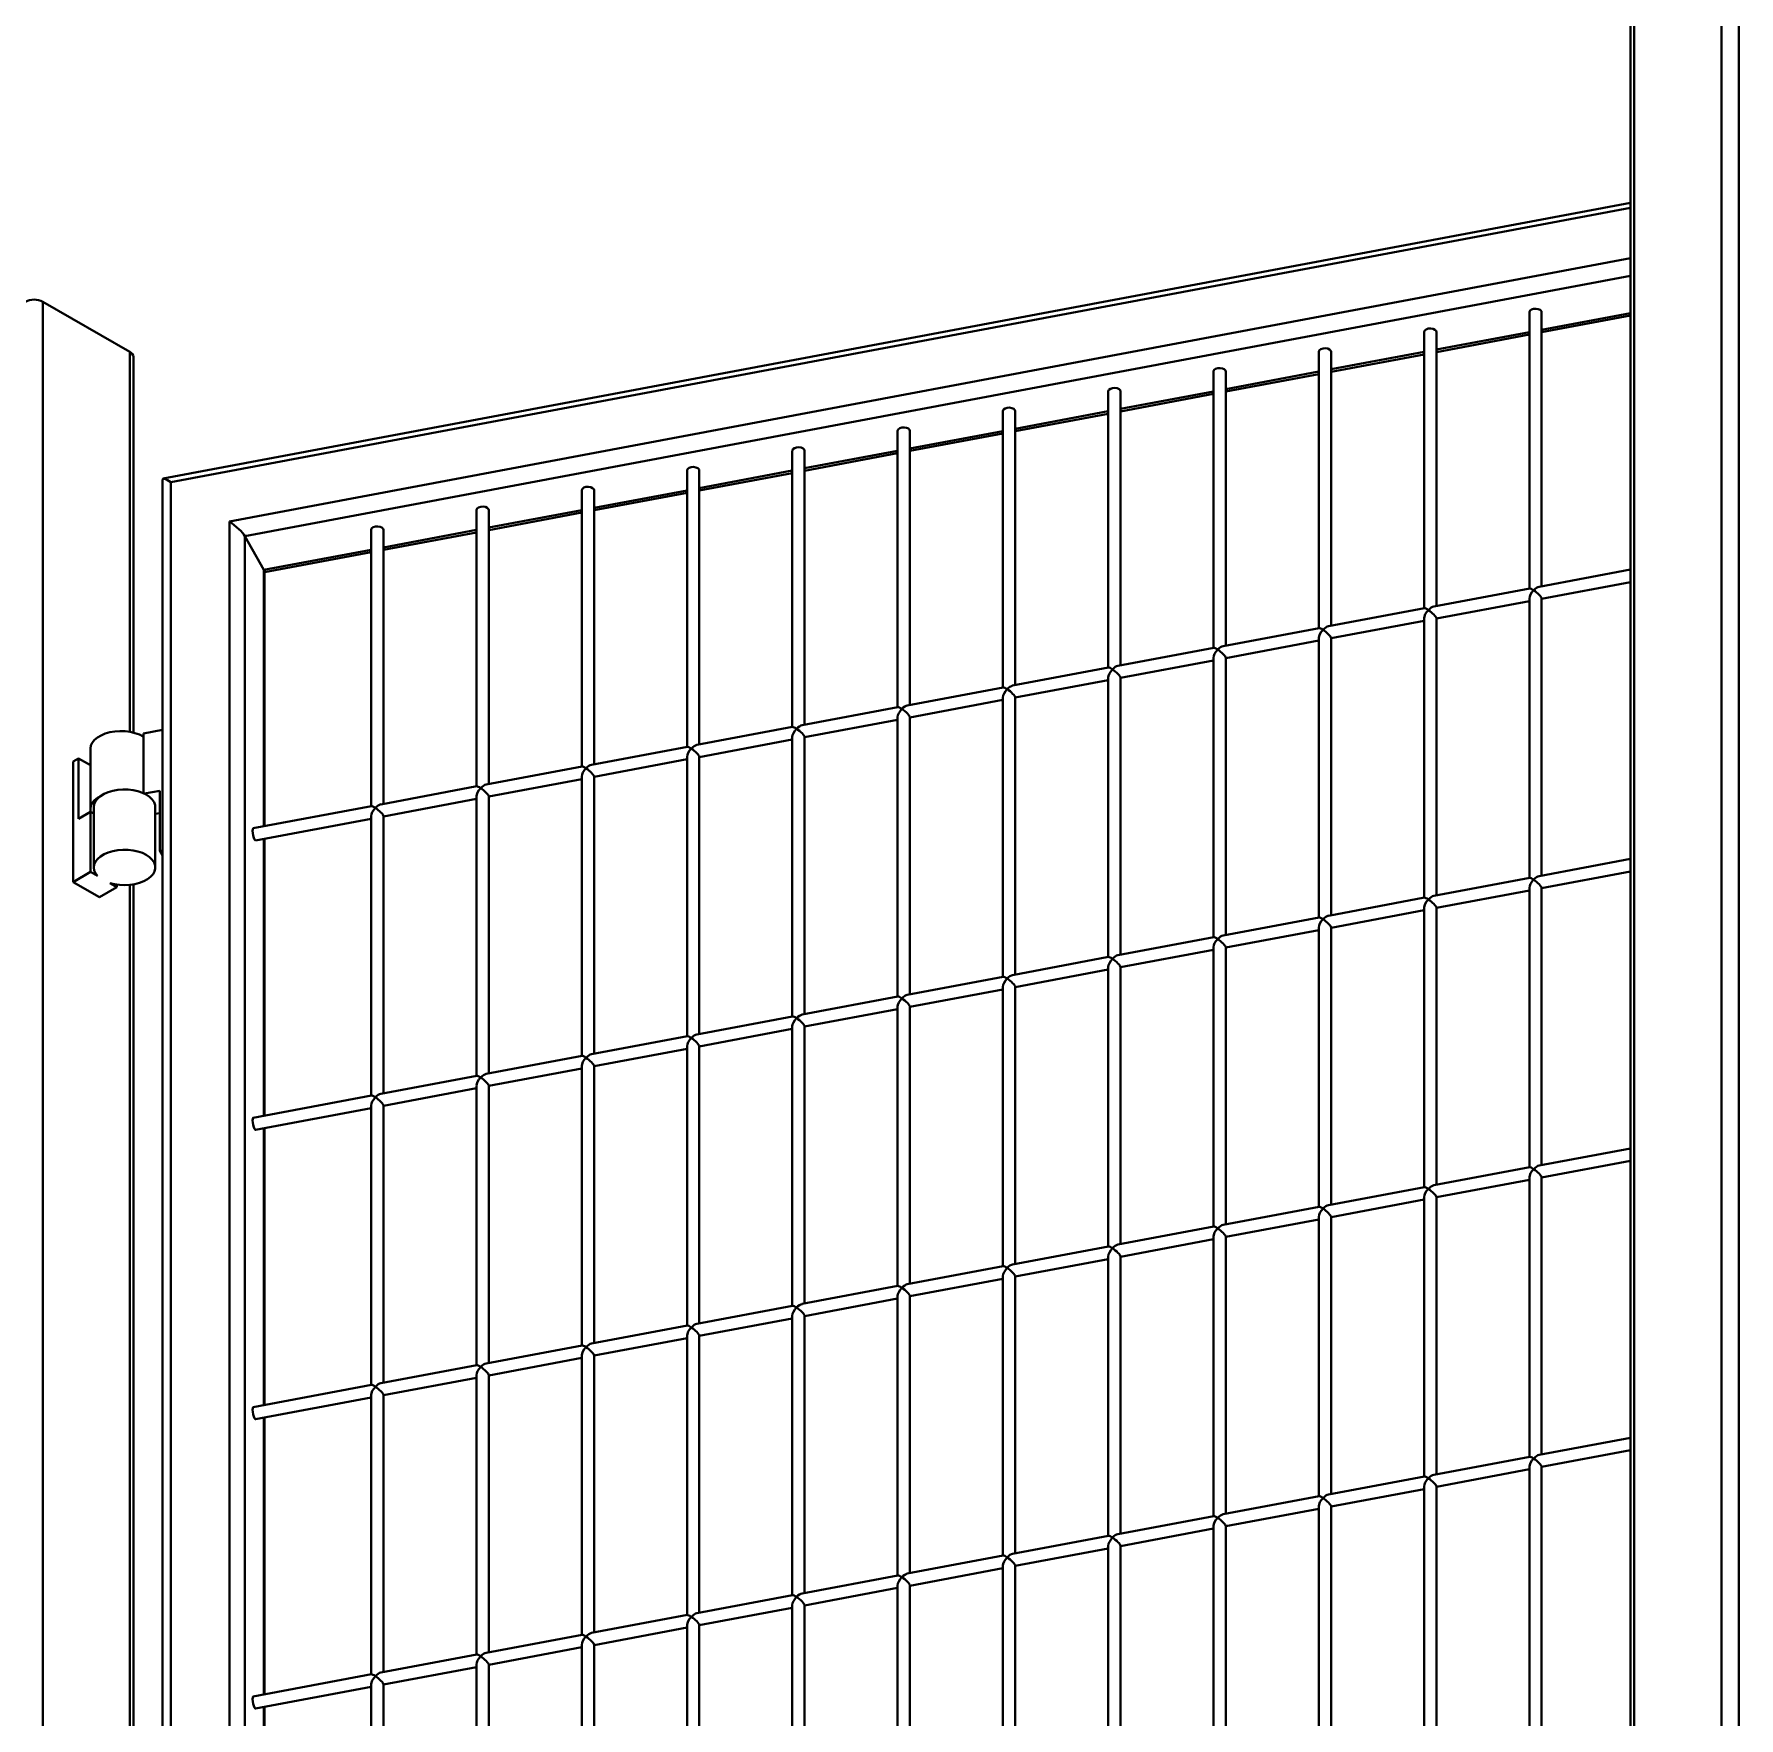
# Model space of a CAD drawing. Header units: millimetres. Extents: x 0 to 297, y 0 to 210.
# Drawn here: x 219.62 to 226.55, y 87.62 to 94.46 of the extents above; entities that cross this region are included whole.
import ezdxf

# ---------------------------------------------------------------- set-up
doc = ezdxf.new("R2010")
doc.units = ezdxf.units.MM
doc.layers.add('轮廓实线层', color=7, linetype='Continuous', lineweight=40)

msp = doc.modelspace()

# ---------------------------------------------------------------- linework, layer by layer
at = {"layer": '轮廓实线层', "color": 7, "linetype": 'Continuous', "lineweight": 40}
for p, q in [((226.1061, 96.8732), (226.1061, 81.0996)), ((226.1061, 93.7766), (220.1431, 92.6563)), ((219.6542, 93.3753), (220.0078, 93.1712)), ((225.6957, 93.3324), (225.6957, 92.21)), ((225.7457, 92.2194), (225.7457, 93.3324)), ((225.7457, 93.2512), (226.1061, 93.3189)), ((225.2678, 93.252), (225.2678, 92.1296)), ((225.3178, 92.139), (225.3178, 93.252)), ((225.3178, 93.1708), (225.6957, 93.2418)), ((220.0224, 91.6246), (220.0224, 93.1508)), ((224.8399, 93.1716), (224.8399, 92.0492)), ((224.8899, 92.0586), (224.8899, 93.1716)), ((224.8899, 93.0904), (225.2678, 93.1614)), ((224.4119, 93.0913), (224.4119, 91.9688)), ((224.4619, 91.9782), (224.4619, 93.0913)), ((224.4619, 93.01), (224.8399, 93.081)), ((223.984, 93.0109), (223.984, 91.8884)), ((224.034, 91.8978), (224.034, 93.0109)), ((224.034, 92.9296), (224.4119, 93.0006)), ((223.5561, 92.9305), (223.5561, 91.8081)), ((223.6061, 91.8175), (223.6061, 92.9305)), ((223.6061, 92.8492), (223.984, 92.9202)), ((223.1282, 92.8501), (223.1282, 91.7277)), ((223.1782, 91.7371), (223.1782, 92.8501)), ((223.1782, 92.7689), (223.5561, 92.8398)), ((222.7003, 92.7697), (222.7003, 91.6473)), ((222.7503, 91.6567), (222.7503, 92.7697)), ((222.7503, 92.6885), (223.1282, 92.7595)), ((220.1405, 92.6532), (220.1405, 77.9594)), ((220.175, 92.6418), (220.175, 78.0257)), ((222.2724, 92.6893), (222.2724, 91.5669)), ((222.3224, 91.5763), (222.3224, 92.6893)), ((222.3224, 92.6081), (222.7003, 92.6791)), ((221.8445, 92.6089), (221.8445, 91.4865)), ((221.8945, 91.4959), (221.8945, 92.6089)), ((221.8945, 92.5277), (222.2724, 92.5987)), ((221.4166, 92.5285), (221.4166, 91.4061)), ((221.4666, 91.4155), (221.4666, 92.5285)), ((221.4666, 92.4473), (221.8445, 92.5183)), ((220.4127, 78.2745), (220.4127, 92.4823)), ((220.9887, 92.4481), (220.9887, 91.3257)), ((221.0387, 91.3351), (221.0387, 92.4481)), ((221.0387, 92.3669), (221.4166, 92.4379)), ((220.4757, 92.423), (220.5531, 92.2857)), ((220.5556, 92.2762), (220.9887, 92.3575)), ((226.1061, 92.2871), (225.7351, 92.2174)), ((220.5556, 91.2444), (220.5556, 92.2788)), ((225.7457, 92.1685), (226.1061, 92.2362)), ((225.697, 92.2103), (225.3072, 92.137)), ((225.3178, 92.0881), (225.6957, 92.1591)), ((225.6957, 92.1699), (225.6957, 91.0342)), ((225.7457, 91.0436), (225.7457, 92.1699)), ((225.2691, 92.1299), (224.8793, 92.0566)), ((225.2678, 92.0895), (225.2678, 90.9538)), ((225.3178, 90.9632), (225.3178, 92.0895)), ((224.8412, 92.0495), (224.4514, 91.9763)), ((224.8899, 92.0077), (225.2678, 92.0787)), ((224.4133, 91.9691), (224.0235, 91.8959)), ((224.4619, 91.9274), (224.8399, 91.9984)), ((224.8399, 92.0091), (224.8399, 90.8734)), ((224.8899, 90.8828), (224.8899, 92.0091)), ((223.9853, 91.8887), (223.5956, 91.8155)), ((224.034, 91.847), (224.4119, 91.918)), ((224.4119, 91.9287), (224.4119, 90.793)), ((224.4619, 90.8024), (224.4619, 91.9287)), ((223.5574, 91.8083), (223.1677, 91.7351)), ((223.6061, 91.7666), (223.984, 91.8376)), ((223.984, 91.8483), (223.984, 90.7126)), ((224.034, 90.722), (224.034, 91.8483)), ((223.1782, 91.6862), (223.5561, 91.7572)), ((223.5561, 91.7679), (223.5561, 90.6322)), ((223.6061, 90.6416), (223.6061, 91.7679)), ((223.1295, 91.7279), (222.7398, 91.6547)), ((222.7503, 91.6058), (223.1282, 91.6768)), ((223.1282, 91.6875), (223.1282, 90.5519)), ((223.1782, 90.5612), (223.1782, 91.6875)), ((220.1405, 91.6356), (220.0633, 91.6211)), ((220.0633, 91.6211), (220.0633, 91.3786)), ((222.7016, 91.6475), (222.3119, 91.5743)), ((222.3224, 91.5254), (222.7003, 91.5964)), ((222.7003, 91.6071), (222.7003, 90.4715)), ((222.7503, 90.4809), (222.7503, 91.6071)), ((219.8474, 91.5585), (219.8474, 91.3135)), ((222.2737, 91.5671), (221.8839, 91.4939)), ((222.2724, 91.5267), (222.2724, 90.3911)), ((222.3224, 90.4005), (222.3224, 91.5267)), ((219.7992, 91.5197), (219.7779, 91.5074)), ((219.7779, 91.5074), (219.7779, 91.0175)), ((219.7992, 91.2747), (219.7992, 91.5197)), ((219.7992, 91.5197), (219.8474, 91.4918)), ((221.8458, 91.4868), (221.456, 91.4135)), ((221.8945, 91.445), (222.2724, 91.516)), ((220.0671, 91.3768), (220.1299, 91.3886)), ((220.1299, 91.3886), (220.1299, 91.1437)), ((221.4179, 91.4064), (221.0281, 91.3331)), ((221.4666, 91.3646), (221.8445, 91.4356)), ((221.8445, 91.4464), (221.8445, 90.3107)), ((221.8945, 90.3201), (221.8945, 91.4464)), ((219.8615, 91.3217), (219.8615, 91.0767)), ((220.1115, 91.0767), (220.1115, 91.3217)), ((220.99, 91.326), (220.5098, 91.2358)), ((221.0387, 91.2842), (221.4166, 91.3552)), ((221.4166, 91.366), (221.4166, 90.2303)), ((221.4666, 90.2397), (221.4666, 91.366)), ((219.8487, 91.3033), (219.7992, 91.2747)), ((219.8487, 91.0583), (219.8487, 91.3033)), ((219.8487, 91.3033), (219.8615, 91.2959)), ((220.1115, 91.2941), (220.1299, 91.2976)), ((220.519, 91.1866), (220.9887, 91.2749)), ((220.9887, 91.2856), (220.9887, 90.1499)), ((221.0387, 90.1593), (221.0387, 91.2856)), ((220.5556, 90.0685), (220.5556, 91.1935)), ((220.1299, 91.1437), (220.1405, 91.1457)), ((220.1299, 91.1437), (220.1405, 91.1249)), ((226.1061, 91.1113), (225.7351, 91.0416)), ((219.7779, 91.0175), (219.8487, 91.0583)), ((219.8487, 91.0583), (219.8769, 91.042)), ((225.7457, 90.9927), (226.1061, 91.0604)), ((219.7779, 91.0175), (219.884, 90.9563)), ((219.884, 90.9563), (219.9547, 90.9971)), ((219.9264, 91.0134), (219.9547, 90.9971)), ((219.9547, 90.9971), (219.9547, 91.0069)), ((220.0224, 79.3765), (220.0224, 91.0076)), ((225.697, 91.0344), (225.3072, 90.9612)), ((225.3178, 90.9123), (225.6957, 90.9833)), ((225.6957, 90.994), (225.6957, 89.8584)), ((225.7457, 89.8678), (225.7457, 90.994)), ((225.2691, 90.954), (224.8793, 90.8808)), ((224.8899, 90.8319), (225.2678, 90.9029)), ((225.2678, 90.9136), (225.2678, 89.778)), ((225.3178, 89.7874), (225.3178, 90.9136)), ((224.8412, 90.8737), (224.4514, 90.8004)), ((224.8399, 90.8333), (224.8399, 89.6976)), ((224.8899, 89.707), (224.8899, 90.8333)), ((224.4133, 90.7933), (224.0235, 90.72)), ((224.4619, 90.7515), (224.8399, 90.8225)), ((223.9853, 90.7129), (223.5956, 90.6397)), ((224.034, 90.6711), (224.4119, 90.7421)), ((224.4119, 90.7529), (224.4119, 89.6172)), ((224.4619, 89.6266), (224.4619, 90.7529)), ((223.5574, 90.6325), (223.1677, 90.5593)), ((223.6061, 90.5908), (223.984, 90.6618)), ((223.984, 90.6725), (223.984, 89.5368)), ((224.034, 89.5462), (224.034, 90.6725)), ((223.1782, 90.5104), (223.5561, 90.5814)), ((223.5561, 90.5921), (223.5561, 89.4564)), ((223.6061, 89.4658), (223.6061, 90.5921)), ((223.1295, 90.5521), (222.7398, 90.4789)), ((222.7503, 90.43), (223.1282, 90.501)), ((223.1282, 90.5117), (223.1282, 89.376)), ((223.1782, 89.3854), (223.1782, 90.5117)), ((222.7016, 90.4717), (222.3119, 90.3985)), ((222.3224, 90.3496), (222.7003, 90.4206)), ((222.7003, 90.4313), (222.7003, 89.2956)), ((222.7503, 89.305), (222.7503, 90.4313)), ((222.2737, 90.3913), (221.8839, 90.3181)), ((222.2724, 90.3509), (222.2724, 89.2153)), ((222.3224, 89.2246), (222.3224, 90.3509)), ((221.8458, 90.3109), (221.456, 90.2377)), ((221.8945, 90.2692), (222.2724, 90.3402)), ((221.4179, 90.2305), (221.0281, 90.1573)), ((221.4666, 90.1888), (221.8445, 90.2598)), ((221.8445, 90.2705), (221.8445, 89.1349)), ((221.8945, 89.1443), (221.8945, 90.2705)), ((220.99, 90.1502), (220.5098, 90.06)), ((221.0387, 90.1084), (221.4166, 90.1794)), ((221.4166, 90.1901), (221.4166, 89.0545)), ((221.4666, 89.0639), (221.4666, 90.1901)), ((220.519, 90.0108), (220.9887, 90.099)), ((220.9887, 90.1098), (220.9887, 88.9741)), ((221.0387, 88.9835), (221.0387, 90.1098)), ((220.5556, 88.8927), (220.5556, 90.0177)), ((226.1061, 89.9355), (225.7351, 89.8658)), ((225.7457, 89.8169), (226.1061, 89.8846)), ((225.697, 89.8586), (225.3072, 89.7854)), ((225.3178, 89.7365), (225.6957, 89.8075)), ((225.6957, 89.8182), (225.6957, 88.6825)), ((225.7457, 88.6919), (225.7457, 89.8182)), ((225.2691, 89.7782), (224.8793, 89.705)), ((224.8899, 89.6561), (225.2678, 89.7271)), ((225.2678, 89.7378), (225.2678, 88.6022)), ((225.3178, 88.6116), (225.3178, 89.7378)), ((224.8412, 89.6978), (224.4514, 89.6246)), ((224.8399, 89.6574), (224.8399, 88.5218)), ((224.8899, 88.5312), (224.8899, 89.6574)), ((224.4133, 89.6174), (224.0235, 89.5442)), ((224.4619, 89.5757), (224.8399, 89.6467)), ((223.9853, 89.5371), (223.5956, 89.4638)), ((224.034, 89.4953), (224.4119, 89.5663)), ((224.4119, 89.577), (224.4119, 88.4414)), ((224.4619, 88.4508), (224.4619, 89.577)), ((223.5574, 89.4567), (223.1677, 89.3834)), ((223.6061, 89.4149), (223.984, 89.4859)), ((223.984, 89.4967), (223.984, 88.361)), ((224.034, 88.3704), (224.034, 89.4967)), ((223.1782, 89.3346), (223.5561, 89.4055)), ((223.5561, 89.4163), (223.5561, 88.2806)), ((223.6061, 88.29), (223.6061, 89.4163)), ((223.1295, 89.3763), (222.7398, 89.3031)), ((222.7503, 89.2542), (223.1282, 89.3252)), ((223.1282, 89.3359), (223.1282, 88.2002)), ((223.1782, 88.2096), (223.1782, 89.3359)), ((222.7016, 89.2959), (222.3119, 89.2227)), ((222.3224, 89.1738), (222.7003, 89.2448)), ((222.7003, 89.2555), (222.7003, 88.1198)), ((222.7503, 88.1292), (222.7503, 89.2555)), ((222.2737, 89.2155), (221.8839, 89.1423)), ((222.2724, 89.1751), (222.2724, 88.0394)), ((222.3224, 88.0488), (222.3224, 89.1751)), ((221.8458, 89.1351), (221.456, 89.0619)), ((221.8945, 89.0934), (222.2724, 89.1644)), ((221.4179, 89.0547), (221.0281, 88.9815)), ((221.4666, 89.013), (221.8445, 89.084)), ((221.8445, 89.0947), (221.8445, 87.959)), ((221.8945, 87.9684), (221.8945, 89.0947)), ((220.99, 88.9743), (220.5098, 88.8841)), ((221.0387, 88.9326), (221.4166, 89.0036)), ((221.4166, 89.0143), (221.4166, 87.8787)), ((221.4666, 87.8881), (221.4666, 89.0143)), ((220.519, 88.835), (220.9887, 88.9232)), ((220.9887, 88.9339), (220.9887, 87.7983)), ((221.0387, 87.8077), (221.0387, 88.9339)), ((220.5556, 87.7169), (220.5556, 88.8419)), ((226.1061, 88.7597), (225.7351, 88.69)), ((225.7457, 88.6411), (226.1061, 88.7088)), ((225.697, 88.6828), (225.3072, 88.6096)), ((225.3178, 88.5607), (225.6957, 88.6317)), ((225.6957, 88.6424), (225.6957, 87.5067)), ((225.7457, 87.5161), (225.7457, 88.6424)), ((225.2691, 88.6024), (224.8793, 88.5292)), ((224.8899, 88.4803), (225.2678, 88.5513)), ((225.2678, 88.562), (225.2678, 87.4263)), ((225.3178, 87.4357), (225.3178, 88.562)), ((224.8412, 88.522), (224.4514, 88.4488)), ((224.8399, 88.4816), (224.8399, 87.346)), ((224.8899, 87.3553), (224.8899, 88.4816)), ((224.4133, 88.4416), (224.0235, 88.3684)), ((224.4619, 88.3999), (224.8399, 88.4709)), ((223.9853, 88.3612), (223.5956, 88.288)), ((224.034, 88.3195), (224.4119, 88.3905)), ((224.4119, 88.4012), (224.4119, 87.2656)), ((224.4619, 87.275), (224.4619, 88.4012)), ((223.5574, 88.2808), (223.1677, 88.2076)), ((223.6061, 88.2391), (223.984, 88.3101)), ((223.984, 88.3208), (223.984, 87.1852)), ((224.034, 87.1946), (224.034, 88.3208)), ((223.1295, 88.2005), (222.7398, 88.1272)), ((223.1782, 88.1587), (223.5561, 88.2297)), ((223.5561, 88.2405), (223.5561, 87.1048)), ((223.6061, 87.1142), (223.6061, 88.2405)), ((222.7503, 88.0783), (223.1282, 88.1493)), ((223.1282, 88.1601), (223.1282, 87.0244)), ((223.1782, 87.0338), (223.1782, 88.1601)), ((222.7016, 88.1201), (222.3119, 88.0469)), ((222.3224, 87.998), (222.7003, 88.069)), ((222.7003, 88.0797), (222.7003, 86.944)), ((222.7503, 86.9534), (222.7503, 88.0797)), ((222.2737, 88.0397), (221.8839, 87.9665)), ((222.2724, 87.9993), (222.2724, 86.8636)), ((222.3224, 86.873), (222.3224, 87.9993)), ((221.8458, 87.9593), (221.456, 87.8861)), ((221.8945, 87.9176), (222.2724, 87.9886)), ((221.4179, 87.8789), (221.0281, 87.8057)), ((221.4666, 87.8372), (221.8445, 87.9082)), ((221.8445, 87.9189), (221.8445, 86.7832)), ((221.8945, 86.7926), (221.8945, 87.9189)), ((220.99, 87.7985), (220.5098, 87.7083)), ((221.0387, 87.7568), (221.4166, 87.8278)), ((221.4166, 87.8385), (221.4166, 86.7028)), ((221.4666, 86.7122), (221.4666, 87.8385)), ((220.519, 87.6592), (220.9887, 87.7474)), ((220.9887, 87.7581), (220.9887, 86.6225)), ((221.0387, 86.6318), (221.0387, 87.7581)), ((220.5556, 86.5411), (220.5556, 87.666))]:
    msp.add_line(p, q, dxfattribs=at)
at = {"layer": '轮廓实线层', "color": 8, "linetype": 'Continuous', "lineweight": 40}
for p, q in [((226.121, 96.8646), (226.121, 81.1081)), ((226.4766, 81.311), (226.4766, 96.6593)), ((226.5473, 96.6185), (226.5473, 81.3136)), ((226.1061, 93.756), (220.175, 92.6418)), ((220.4127, 92.4823), (226.1061, 93.5519)), ((226.1061, 93.4807), (220.4757, 92.423)), ((219.6542, 93.3753), (219.6542, 77.2894)), ((225.7457, 93.2612), (226.1061, 93.3289)), ((225.3178, 93.1808), (225.6957, 93.2518)), ((220.0078, 91.6277), (220.0078, 93.1712)), ((224.8899, 93.1005), (225.2678, 93.1714)), ((224.4619, 93.0201), (224.8399, 93.0911)), ((224.034, 92.9397), (224.4119, 93.0107)), ((223.6061, 92.8593), (223.984, 92.9303)), ((223.1782, 92.7789), (223.5561, 92.8499)), ((222.7503, 92.6985), (223.1282, 92.7695)), ((222.3224, 92.6181), (222.7003, 92.6891)), ((221.8945, 92.5377), (222.2724, 92.6087)), ((221.4666, 92.4573), (221.8445, 92.5283)), ((221.0387, 92.377), (221.4166, 92.448)), ((220.4757, 92.423), (220.4757, 78.3069)), ((220.5531, 92.2857), (220.9887, 92.3676)), ((220.5531, 91.2439), (220.5531, 92.2857)), ((220.5531, 90.0681), (220.5531, 91.193)), ((220.0078, 79.3796), (220.0078, 91.0056)), ((220.5531, 88.8923), (220.5531, 90.0172)), ((220.5531, 87.7164), (220.5531, 88.8414)), ((220.5531, 86.5406), (220.5531, 87.6656))]:
    msp.add_line(p, q, dxfattribs=at)
at = {"layer": '轮廓实线层', "color": 7, "linetype": 'Continuous', "lineweight": 40, "flags": 128}
for points in [[(225.7457, 93.3324), (225.7445, 93.3369), (225.7397, 93.3418), (225.732, 93.3453), (225.7226, 93.3468), (225.7129, 93.3461), (225.7044, 93.3434), (225.6984, 93.339), (225.6958, 93.3335), (225.6957, 93.3324)], [(225.3178, 93.252), (225.3165, 93.2565), (225.3118, 93.2614), (225.3041, 93.2649), (225.2947, 93.2664), (225.285, 93.2658), (225.2765, 93.263), (225.2705, 93.2586), (225.2678, 93.2532), (225.2678, 93.252)], [(224.8899, 93.1716), (224.8886, 93.1761), (224.8839, 93.181), (224.8762, 93.1845), (224.8668, 93.186), (224.8571, 93.1854), (224.8486, 93.1826), (224.8426, 93.1782), (224.8399, 93.1728), (224.8399, 93.1716)], [(224.4619, 93.0913), (224.4607, 93.0957), (224.456, 93.1006), (224.4483, 93.1041), (224.4389, 93.1056), (224.4292, 93.105), (224.4207, 93.1022), (224.4147, 93.0978), (224.412, 93.0924), (224.4119, 93.0913)], [(224.034, 93.0109), (224.0328, 93.0153), (224.028, 93.0202), (224.0204, 93.0237), (224.011, 93.0253), (224.0013, 93.0246), (223.9928, 93.0218), (223.9868, 93.0174), (223.9841, 93.012), (223.984, 93.0109)], [(223.6061, 92.9305), (223.6049, 92.9349), (223.6001, 92.9399), (223.5925, 92.9433), (223.5831, 92.9449), (223.5734, 92.9442), (223.5649, 92.9414), (223.5588, 92.937), (223.5562, 92.9316), (223.5561, 92.9305)], [(223.1782, 92.8501), (223.177, 92.8546), (223.1722, 92.8595), (223.1646, 92.8629), (223.1552, 92.8645), (223.1455, 92.8638), (223.137, 92.8611), (223.1309, 92.8566), (223.1283, 92.8512), (223.1282, 92.8501)], [(222.7503, 92.7697), (222.7491, 92.7742), (222.7443, 92.7791), (222.7366, 92.7826), (222.7273, 92.7841), (222.7176, 92.7834), (222.7091, 92.7807), (222.703, 92.7762), (222.7004, 92.7708), (222.7003, 92.7697)], [(222.3224, 92.6893), (222.3212, 92.6938), (222.3164, 92.6987), (222.3087, 92.7022), (222.2993, 92.7037), (222.2897, 92.703), (222.2811, 92.7003), (222.2751, 92.6959), (222.2725, 92.6904), (222.2724, 92.6893)], [(221.8945, 92.6089), (221.8932, 92.6134), (221.8885, 92.6183), (221.8808, 92.6218), (221.8714, 92.6233), (221.8617, 92.6226), (221.8532, 92.6199), (221.8472, 92.6155), (221.8446, 92.61), (221.8445, 92.6089)], [(221.4666, 92.5285), (221.4653, 92.533), (221.4606, 92.5379), (221.4529, 92.5414), (221.4435, 92.5429), (221.4338, 92.5423), (221.4253, 92.5395), (221.4193, 92.5351), (221.4166, 92.5297), (221.4166, 92.5285)], [(221.0387, 92.4481), (221.0374, 92.4526), (221.0327, 92.4575), (221.025, 92.461), (221.0156, 92.4625), (221.0059, 92.4619), (220.9974, 92.4591), (220.9914, 92.4547), (220.9887, 92.4493), (220.9887, 92.4481)], [(219.8474, 91.5585), (219.8474, 91.56), (219.8496, 91.5721), (219.8553, 91.5837), (219.8643, 91.5947), (219.8763, 91.6046), (219.891, 91.6133), (219.9081, 91.6203), (219.9269, 91.6257), (219.947, 91.6291), (219.9679, 91.6306), (219.9888, 91.63), (220.0093, 91.6274), (220.0288, 91.6229), (220.0467, 91.6165), (220.0624, 91.6085), (220.0633, 91.608)], [(219.8615, 91.3217), (219.8615, 91.3219), (219.8634, 91.3339), (219.8687, 91.3457), (219.8773, 91.3567), (219.889, 91.3668), (219.9034, 91.3756), (219.9202, 91.3828), (219.9389, 91.3884), (219.9589, 91.392), (219.9797, 91.3937), (220.0006, 91.3934), (220.0212, 91.391), (220.0408, 91.3867), (220.0589, 91.3805), (220.0749, 91.3727), (220.0885, 91.3634), (220.0991, 91.353), (220.1066, 91.3417), (220.1107, 91.3298), (220.1115, 91.3217)], [(219.8487, 91.3033), (219.8474, 91.3151), (219.8496, 91.3271), (219.8553, 91.3388), (219.8643, 91.3497), (219.8763, 91.3597), (219.891, 91.3683), (219.8914, 91.3685)], [(220.5098, 91.2358), (220.509, 91.2353), (220.5073, 91.2317), (220.5067, 91.2249), (220.5073, 91.2161), (220.509, 91.2065), (220.5115, 91.1976), (220.5144, 91.1908), (220.5174, 91.1871), (220.519, 91.1866)], [(219.8769, 91.042), (219.8684, 91.0531), (219.8632, 91.0648), (219.8615, 91.0769), (219.8634, 91.089), (219.8687, 91.1007), (219.8773, 91.1118), (219.889, 91.1218), (219.9034, 91.1306), (219.9202, 91.1379), (219.9389, 91.1434), (219.9589, 91.1471), (219.9797, 91.1488), (220.0006, 91.1484), (220.0212, 91.146), (220.0408, 91.1417), (220.0589, 91.1356), (220.0749, 91.1277), (220.0885, 91.1185), (220.0991, 91.108), (220.1066, 91.0967), (220.1107, 91.0848), (220.1114, 91.0727), (220.1084, 91.0607), (220.1021, 91.0492), (220.0925, 91.0384), (220.0799, 91.0287), (220.0647, 91.0204), (220.0472, 91.0136), (220.0281, 91.0087), (220.0078, 91.0056), (219.9869, 91.0046), (219.966, 91.0055), (219.9456, 91.0085), (219.9264, 91.0134)], [(220.5098, 90.06), (220.509, 90.0595), (220.5073, 90.0559), (220.5067, 90.0491), (220.5073, 90.0402), (220.509, 90.0307), (220.5115, 90.0218), (220.5144, 90.015), (220.5174, 90.0113), (220.519, 90.0108)], [(220.5098, 88.8841), (220.509, 88.8837), (220.5073, 88.8801), (220.5067, 88.8733), (220.5073, 88.8644), (220.509, 88.8548), (220.5115, 88.846), (220.5144, 88.8391), (220.5174, 88.8355), (220.519, 88.835)], [(220.5098, 87.7083), (220.509, 87.7079), (220.5073, 87.7042), (220.5067, 87.6975), (220.5073, 87.6886), (220.509, 87.679), (220.5115, 87.6701), (220.5144, 87.6633), (220.5174, 87.6596), (220.519, 87.6592)]]:
    msp.add_lwpolyline(points, dxfattribs=at)
at = {"layer": '轮廓实线层', "color": 7, "linetype": 'Continuous', "lineweight": 40}
for centre, radius, start, end in [((219.6188, 93.307), 0.0769, 62.61002, 117.38993), ((219.9974, 93.1483), 0.0251, 5.69568, 65.62373)]:
    msp.add_arc(centre, radius, start, end, dxfattribs=at)
for centre, major_axis, ratio, start_param, end_param in [((220.1905, 92.6143), (0.0493, -0.0409), 0.19743, 2.047763, 3.303945), ((220.4282, 92.4549), (0.0493, -0.0409), 0.19743, 0.476967, 2.047763), ((220.5056, 92.3176), (0.0493, -0.0409), 0.19743, 0.162352, 0.476967), ((225.7207, 92.1893), (0.0222, 0.0268), 0.428721, 1.408444, 2.664626), ((225.7207, 92.1893), (0.0247, -0.0205), 0.19743, 2.047763, 2.979241), ((225.7207, 92.1893), (0.0222, 0.0268), 0.428721, 0.476967, 1.408444), ((225.7207, 92.1893), (0.0247, -0.0205), 0.19743, 0.162352, 2.047763), ((225.2928, 92.1089), (0.0222, 0.0268), 0.428721, 1.408444, 2.664626), ((225.2928, 92.1089), (0.0247, -0.0205), 0.19743, 2.047763, 2.979241), ((225.2928, 92.1089), (0.0222, 0.0268), 0.428721, 0.476967, 1.408444), ((225.2928, 92.1089), (0.0247, -0.0205), 0.19743, 0.162352, 2.047763), ((224.8649, 92.0285), (0.0222, 0.0268), 0.428721, 1.408444, 2.664626), ((224.8649, 92.0285), (0.0247, -0.0205), 0.19743, 2.047763, 2.979241), ((224.8649, 92.0285), (0.0222, 0.0268), 0.428721, 0.476967, 1.408444), ((224.8649, 92.0285), (0.0247, -0.0205), 0.19743, 0.162352, 2.047763), ((224.4369, 91.9481), (0.0222, 0.0268), 0.428721, 1.408444, 2.664626), ((224.4369, 91.9481), (0.0247, -0.0205), 0.19743, 2.047763, 2.979241), ((224.4369, 91.9481), (0.0222, 0.0268), 0.428721, 0.476967, 1.408444), ((224.4369, 91.9481), (0.0247, -0.0205), 0.19743, 0.162352, 2.047763), ((224.009, 91.8677), (0.0222, 0.0268), 0.428721, 1.408444, 2.664626), ((224.009, 91.8677), (0.0247, -0.0205), 0.19743, 2.047763, 2.979241), ((224.009, 91.8677), (0.0222, 0.0268), 0.428721, 0.476967, 1.408444), ((224.009, 91.8677), (0.0247, -0.0205), 0.19743, 0.162352, 2.047763), ((223.5811, 91.7873), (0.0247, -0.0205), 0.19743, 2.047763, 2.979241), ((223.5811, 91.7873), (0.0222, 0.0268), 0.428721, 0.476967, 1.408444), ((223.1532, 91.7069), (0.0222, 0.0268), 0.428721, 0.476967, 1.408444), ((223.5811, 91.7873), (0.0222, 0.0268), 0.428721, 1.408444, 2.664626), ((223.5811, 91.7873), (0.0247, -0.0205), 0.19743, 0.162352, 2.047763), ((223.1532, 91.7069), (0.0222, 0.0268), 0.428721, 1.408444, 2.664626), ((223.1532, 91.7069), (0.0247, -0.0205), 0.19743, 2.047763, 2.979241), ((223.1532, 91.7069), (0.0247, -0.0205), 0.19743, 0.162352, 2.047763), ((222.7253, 91.6265), (0.0222, 0.0268), 0.428721, 1.408444, 2.664626), ((222.7253, 91.6265), (0.0247, -0.0205), 0.19743, 2.047763, 2.979241), ((222.7253, 91.6265), (0.0222, 0.0268), 0.428721, 0.476967, 1.408444), ((222.7253, 91.6265), (0.0247, -0.0205), 0.19743, 0.162352, 2.047763), ((222.2974, 91.5462), (0.0222, 0.0268), 0.428721, 1.408444, 2.664626), ((222.2974, 91.5462), (0.0247, -0.0205), 0.19743, 2.047763, 2.979241), ((222.2974, 91.5462), (0.0222, 0.0268), 0.428721, 0.476967, 1.408444), ((222.2974, 91.5462), (0.0247, -0.0205), 0.19743, 0.162352, 2.047763), ((221.8695, 91.4658), (0.0222, 0.0268), 0.428721, 1.408444, 2.664626), ((221.8695, 91.4658), (0.0247, -0.0205), 0.19743, 2.047763, 2.979241), ((221.8695, 91.4658), (0.0222, 0.0268), 0.428721, 0.476967, 1.408444), ((221.8695, 91.4658), (0.0247, -0.0205), 0.19743, 0.162352, 2.047763), ((221.4416, 91.3854), (0.0222, 0.0268), 0.428721, 1.408444, 2.664626), ((221.4416, 91.3854), (0.0247, -0.0205), 0.19743, 2.047763, 2.979241), ((221.4416, 91.3854), (0.0222, 0.0268), 0.428721, 0.476967, 1.408444), ((221.4416, 91.3854), (0.0247, -0.0205), 0.19743, 0.162352, 2.047763), ((221.0137, 91.305), (0.0222, 0.0268), 0.428721, 1.408444, 2.664626), ((221.0137, 91.305), (0.0247, -0.0205), 0.19743, 2.047763, 2.979241), ((221.0137, 91.305), (0.0222, 0.0268), 0.428721, 0.476967, 1.408444), ((221.0137, 91.305), (0.0247, -0.0205), 0.19743, 0.162352, 2.047763), ((225.7207, 91.0134), (0.0222, 0.0268), 0.428721, 0.476967, 1.408444), ((225.7207, 91.0134), (0.0222, 0.0268), 0.428721, 1.408444, 2.664626), ((225.7207, 91.0134), (0.0247, -0.0205), 0.19743, 2.047763, 2.979241), ((225.7207, 91.0134), (0.0247, -0.0205), 0.19743, 0.162352, 2.047763), ((225.2928, 90.9331), (0.0222, 0.0268), 0.428721, 1.408444, 2.664626), ((225.2928, 90.9331), (0.0247, -0.0205), 0.19743, 2.047763, 2.979241), ((225.2928, 90.9331), (0.0222, 0.0268), 0.428721, 0.476967, 1.408444), ((225.2928, 90.9331), (0.0247, -0.0205), 0.19743, 0.162352, 2.047763), ((224.8649, 90.8527), (0.0222, 0.0268), 0.428721, 1.408444, 2.664626), ((224.8649, 90.8527), (0.0247, -0.0205), 0.19743, 2.047763, 2.979241), ((224.8649, 90.8527), (0.0222, 0.0268), 0.428721, 0.476967, 1.408444), ((224.8649, 90.8527), (0.0247, -0.0205), 0.19743, 0.162352, 2.047763), ((224.4369, 90.7723), (0.0222, 0.0268), 0.428721, 1.408444, 2.664626), ((224.4369, 90.7723), (0.0247, -0.0205), 0.19743, 2.047763, 2.979241), ((224.4369, 90.7723), (0.0222, 0.0268), 0.428721, 0.476967, 1.408444), ((224.4369, 90.7723), (0.0247, -0.0205), 0.19743, 0.162352, 2.047763), ((224.009, 90.6919), (0.0222, 0.0268), 0.428721, 1.408444, 2.664626), ((224.009, 90.6919), (0.0247, -0.0205), 0.19743, 2.047763, 2.979241), ((224.009, 90.6919), (0.0222, 0.0268), 0.428721, 0.476967, 1.408444), ((224.009, 90.6919), (0.0247, -0.0205), 0.19743, 0.162352, 2.047763), ((223.5811, 90.6115), (0.0222, 0.0268), 0.428721, 1.408444, 2.664626), ((223.5811, 90.6115), (0.0247, -0.0205), 0.19743, 2.047763, 2.979241), ((223.5811, 90.6115), (0.0222, 0.0268), 0.428721, 0.476967, 1.408444), ((223.5811, 90.6115), (0.0247, -0.0205), 0.19743, 0.162352, 2.047763), ((223.1532, 90.5311), (0.0222, 0.0268), 0.428721, 0.476967, 1.408444), ((223.1532, 90.5311), (0.0222, 0.0268), 0.428721, 1.408444, 2.664626), ((223.1532, 90.5311), (0.0247, -0.0205), 0.19743, 2.047763, 2.979241), ((223.1532, 90.5311), (0.0247, -0.0205), 0.19743, 0.162352, 2.047763), ((222.7253, 90.4507), (0.0222, 0.0268), 0.428721, 1.408444, 2.664626), ((222.7253, 90.4507), (0.0247, -0.0205), 0.19743, 2.047763, 2.979241), ((222.7253, 90.4507), (0.0222, 0.0268), 0.428721, 0.476967, 1.408444), ((222.7253, 90.4507), (0.0247, -0.0205), 0.19743, 0.162352, 2.047763), ((222.2974, 90.3703), (0.0222, 0.0268), 0.428721, 1.408444, 2.664626), ((222.2974, 90.3703), (0.0247, -0.0205), 0.19743, 2.047763, 2.979241), ((222.2974, 90.3703), (0.0222, 0.0268), 0.428721, 0.476967, 1.408444), ((222.2974, 90.3703), (0.0247, -0.0205), 0.19743, 0.162352, 2.047763), ((221.8695, 90.2899), (0.0222, 0.0268), 0.428721, 1.408444, 2.664626), ((221.8695, 90.2899), (0.0247, -0.0205), 0.19743, 2.047763, 2.979241), ((221.8695, 90.2899), (0.0222, 0.0268), 0.428721, 0.476967, 1.408444), ((221.8695, 90.2899), (0.0247, -0.0205), 0.19743, 0.162352, 2.047763), ((221.4416, 90.2096), (0.0222, 0.0268), 0.428721, 1.408444, 2.664626), ((221.4416, 90.2096), (0.0247, -0.0205), 0.19743, 2.047763, 2.979241), ((221.4416, 90.2096), (0.0222, 0.0268), 0.428721, 0.476967, 1.408444), ((221.4416, 90.2096), (0.0247, -0.0205), 0.19743, 0.162352, 2.047763), ((221.0137, 90.1292), (0.0222, 0.0268), 0.428721, 1.408444, 2.664626), ((221.0137, 90.1292), (0.0247, -0.0205), 0.19743, 2.047763, 2.979241), ((221.0137, 90.1292), (0.0222, 0.0268), 0.428721, 0.476967, 1.408444), ((221.0137, 90.1292), (0.0247, -0.0205), 0.19743, 0.162352, 2.047763), ((225.7207, 89.8376), (0.0222, 0.0268), 0.428721, 0.476967, 1.408444), ((225.7207, 89.8376), (0.0222, 0.0268), 0.428721, 1.408444, 2.664626), ((225.7207, 89.8376), (0.0247, -0.0205), 0.19743, 2.047763, 2.979241), ((225.7207, 89.8376), (0.0247, -0.0205), 0.19743, 0.162352, 2.047763), ((225.2928, 89.7572), (0.0222, 0.0268), 0.428721, 1.408444, 2.664626), ((225.2928, 89.7572), (0.0247, -0.0205), 0.19743, 2.047763, 2.979241), ((225.2928, 89.7572), (0.0222, 0.0268), 0.428721, 0.476967, 1.408444), ((225.2928, 89.7572), (0.0247, -0.0205), 0.19743, 0.162352, 2.047763), ((224.8649, 89.6768), (0.0222, 0.0268), 0.428721, 1.408444, 2.664626), ((224.8649, 89.6768), (0.0247, -0.0205), 0.19743, 2.047763, 2.979241), ((224.8649, 89.6768), (0.0222, 0.0268), 0.428721, 0.476967, 1.408444), ((224.8649, 89.6768), (0.0247, -0.0205), 0.19743, 0.162352, 2.047763), ((224.4369, 89.5965), (0.0222, 0.0268), 0.428721, 1.408444, 2.664626), ((224.4369, 89.5965), (0.0247, -0.0205), 0.19743, 2.047763, 2.979241), ((224.4369, 89.5965), (0.0222, 0.0268), 0.428721, 0.476967, 1.408444), ((224.4369, 89.5965), (0.0247, -0.0205), 0.19743, 0.162352, 2.047763), ((224.009, 89.5161), (0.0222, 0.0268), 0.428721, 1.408444, 2.664626), ((224.009, 89.5161), (0.0247, -0.0205), 0.19743, 2.047763, 2.979241), ((224.009, 89.5161), (0.0222, 0.0268), 0.428721, 0.476967, 1.408444), ((224.009, 89.5161), (0.0247, -0.0205), 0.19743, 0.162352, 2.047763), ((223.5811, 89.4357), (0.0222, 0.0268), 0.428721, 1.408444, 2.664626), ((223.5811, 89.4357), (0.0247, -0.0205), 0.19743, 2.047763, 2.979241), ((223.5811, 89.4357), (0.0222, 0.0268), 0.428721, 0.476967, 1.408444), ((223.5811, 89.4357), (0.0247, -0.0205), 0.19743, 0.162352, 2.047763), ((223.1532, 89.3553), (0.0222, 0.0268), 0.428721, 0.476967, 1.408444), ((223.1532, 89.3553), (0.0222, 0.0268), 0.428721, 1.408444, 2.664626), ((223.1532, 89.3553), (0.0247, -0.0205), 0.19743, 2.047763, 2.979241), ((223.1532, 89.3553), (0.0247, -0.0205), 0.19743, 0.162352, 2.047763), ((222.7253, 89.2749), (0.0222, 0.0268), 0.428721, 1.408444, 2.664626), ((222.7253, 89.2749), (0.0247, -0.0205), 0.19743, 2.047763, 2.979241), ((222.7253, 89.2749), (0.0222, 0.0268), 0.428721, 0.476967, 1.408444), ((222.7253, 89.2749), (0.0247, -0.0205), 0.19743, 0.162352, 2.047763), ((222.2974, 89.1945), (0.0222, 0.0268), 0.428721, 1.408444, 2.664626), ((222.2974, 89.1945), (0.0247, -0.0205), 0.19743, 2.047763, 2.979241), ((222.2974, 89.1945), (0.0222, 0.0268), 0.428721, 0.476967, 1.408444), ((222.2974, 89.1945), (0.0247, -0.0205), 0.19743, 0.162352, 2.047763), ((221.8695, 89.1141), (0.0222, 0.0268), 0.428721, 1.408444, 2.664626), ((221.8695, 89.1141), (0.0247, -0.0205), 0.19743, 2.047763, 2.979241), ((221.8695, 89.1141), (0.0222, 0.0268), 0.428721, 0.476967, 1.408444), ((221.8695, 89.1141), (0.0247, -0.0205), 0.19743, 0.162352, 2.047763), ((221.4416, 89.0337), (0.0222, 0.0268), 0.428721, 1.408444, 2.664626), ((221.4416, 89.0337), (0.0247, -0.0205), 0.19743, 2.047763, 2.979241), ((221.4416, 89.0337), (0.0222, 0.0268), 0.428721, 0.476967, 1.408444), ((221.4416, 89.0337), (0.0247, -0.0205), 0.19743, 0.162352, 2.047763), ((221.0137, 88.9533), (0.0222, 0.0268), 0.428721, 1.408444, 2.664626), ((221.0137, 88.9533), (0.0247, -0.0205), 0.19743, 2.047763, 2.979241), ((221.0137, 88.9533), (0.0222, 0.0268), 0.428721, 0.476967, 1.408444), ((221.0137, 88.9533), (0.0247, -0.0205), 0.19743, 0.162352, 2.047763), ((225.7207, 88.6618), (0.0222, 0.0268), 0.428721, 0.476967, 1.408444), ((225.7207, 88.6618), (0.0222, 0.0268), 0.428721, 1.408444, 2.664626), ((225.7207, 88.6618), (0.0247, -0.0205), 0.19743, 2.047763, 2.979241), ((225.7207, 88.6618), (0.0247, -0.0205), 0.19743, 0.162352, 2.047763), ((225.2928, 88.5814), (0.0222, 0.0268), 0.428721, 1.408444, 2.664626), ((225.2928, 88.5814), (0.0247, -0.0205), 0.19743, 2.047763, 2.979241), ((225.2928, 88.5814), (0.0222, 0.0268), 0.428721, 0.476967, 1.408444), ((225.2928, 88.5814), (0.0247, -0.0205), 0.19743, 0.162352, 2.047763), ((224.8649, 88.501), (0.0222, 0.0268), 0.428721, 1.408444, 2.664626), ((224.8649, 88.501), (0.0247, -0.0205), 0.19743, 2.047763, 2.979241), ((224.8649, 88.501), (0.0222, 0.0268), 0.428721, 0.476967, 1.408444), ((224.8649, 88.501), (0.0247, -0.0205), 0.19743, 0.162352, 2.047763), ((224.4369, 88.4206), (0.0222, 0.0268), 0.428721, 1.408444, 2.664626), ((224.4369, 88.4206), (0.0247, -0.0205), 0.19743, 2.047763, 2.979241), ((224.4369, 88.4206), (0.0222, 0.0268), 0.428721, 0.476967, 1.408444), ((224.4369, 88.4206), (0.0247, -0.0205), 0.19743, 0.162352, 2.047763), ((224.009, 88.3403), (0.0222, 0.0268), 0.428721, 1.408444, 2.664626), ((224.009, 88.3403), (0.0247, -0.0205), 0.19743, 2.047763, 2.979241), ((224.009, 88.3403), (0.0222, 0.0268), 0.428721, 0.476967, 1.408444), ((224.009, 88.3403), (0.0247, -0.0205), 0.19743, 0.162352, 2.047763), ((223.5811, 88.2599), (0.0222, 0.0268), 0.428721, 1.408444, 2.664626), ((223.5811, 88.2599), (0.0247, -0.0205), 0.19743, 2.047763, 2.979241), ((223.5811, 88.2599), (0.0222, 0.0268), 0.428721, 0.476967, 1.408444), ((223.5811, 88.2599), (0.0247, -0.0205), 0.19743, 0.162352, 2.047763), ((223.1532, 88.1795), (0.0247, -0.0205), 0.19743, 2.047763, 2.979241), ((223.1532, 88.1795), (0.0222, 0.0268), 0.428721, 0.476967, 1.408444), ((223.1532, 88.1795), (0.0222, 0.0268), 0.428721, 1.408444, 2.664626), ((223.1532, 88.1795), (0.0247, -0.0205), 0.19743, 0.162352, 2.047763), ((222.7253, 88.0991), (0.0222, 0.0268), 0.428721, 1.408444, 2.664626), ((222.7253, 88.0991), (0.0247, -0.0205), 0.19743, 2.047763, 2.979241), ((222.7253, 88.0991), (0.0222, 0.0268), 0.428721, 0.476967, 1.408444), ((222.7253, 88.0991), (0.0247, -0.0205), 0.19743, 0.162352, 2.047763), ((222.2974, 88.0187), (0.0222, 0.0268), 0.428721, 1.408444, 2.664626), ((222.2974, 88.0187), (0.0247, -0.0205), 0.19743, 2.047763, 2.979241), ((222.2974, 88.0187), (0.0222, 0.0268), 0.428721, 0.476967, 1.408444), ((222.2974, 88.0187), (0.0247, -0.0205), 0.19743, 0.162352, 2.047763), ((221.8695, 87.9383), (0.0222, 0.0268), 0.428721, 1.408444, 2.664626), ((221.8695, 87.9383), (0.0247, -0.0205), 0.19743, 2.047763, 2.979241), ((221.8695, 87.9383), (0.0222, 0.0268), 0.428721, 0.476967, 1.408444), ((221.8695, 87.9383), (0.0247, -0.0205), 0.19743, 0.162352, 2.047763), ((221.4416, 87.8579), (0.0222, 0.0268), 0.428721, 1.408444, 2.664626), ((221.4416, 87.8579), (0.0247, -0.0205), 0.19743, 2.047763, 2.979241), ((221.4416, 87.8579), (0.0222, 0.0268), 0.428721, 0.476967, 1.408444), ((221.4416, 87.8579), (0.0247, -0.0205), 0.19743, 0.162352, 2.047763), ((221.0137, 87.7775), (0.0222, 0.0268), 0.428721, 1.408444, 2.664626), ((221.0137, 87.7775), (0.0247, -0.0205), 0.19743, 2.047763, 2.979241), ((221.0137, 87.7775), (0.0222, 0.0268), 0.428721, 0.476967, 1.408444), ((221.0137, 87.7775), (0.0247, -0.0205), 0.19743, 0.162352, 2.047763)]:
    msp.add_ellipse(centre, major_axis=major_axis, ratio=ratio, start_param=start_param, end_param=end_param, dxfattribs=at)

doc.saveas('drawing.dxf')
